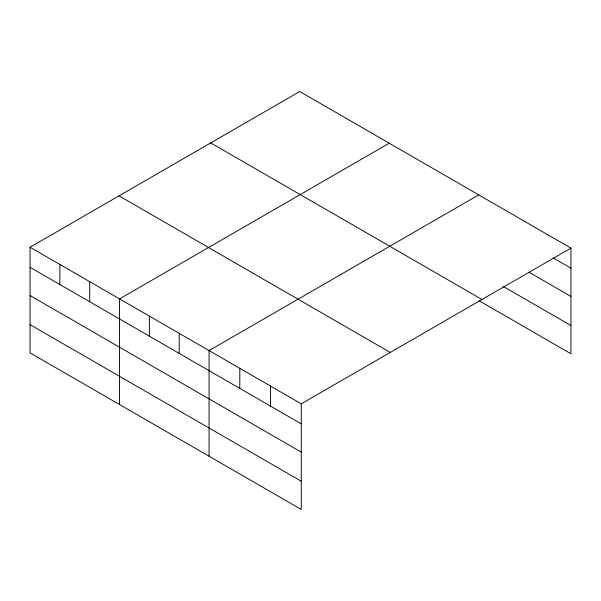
<?xml version="1.0" encoding="UTF-8"?>
<svg xmlns="http://www.w3.org/2000/svg" width="601" height="601" viewBox="0 0 601 601"><rect width="100%" height="100%" fill="white"/><g stroke="black" fill="none" stroke-linecap="round" stroke-linejoin="round"><path stroke-width="0.9" d="M301.274 452.125L301.274 403.819L30.05 247.229L30.05 352.877L301.274 509.468L301.274 452.125L30.05 295.534M479.545 301.003L570.95 353.771L570.95 248.123L299.726 91.532L30.05 247.229M389.23 143.203L119.554 298.9L119.554 404.556M478.734 194.882L209.058 350.578L209.058 456.227M301.274 403.819L570.95 248.123M553.153 257.919L570.95 268.189M528.888 272.148L570.95 296.436M502.999 286.301L570.95 325.532M210.733 142.91L481.957 299.501M119.043 195.843L390.267 352.441M30.05 267.295L301.274 423.885M30.05 324.638L301.274 481.228M270.54 386.067L270.54 406.141M239.799 368.323L239.799 388.389M179.226 333.352L179.226 353.418M149.386 316.126L149.386 336.192M89.722 281.674L89.722 301.747M59.882 264.455L59.882 284.521"/></g></svg>
